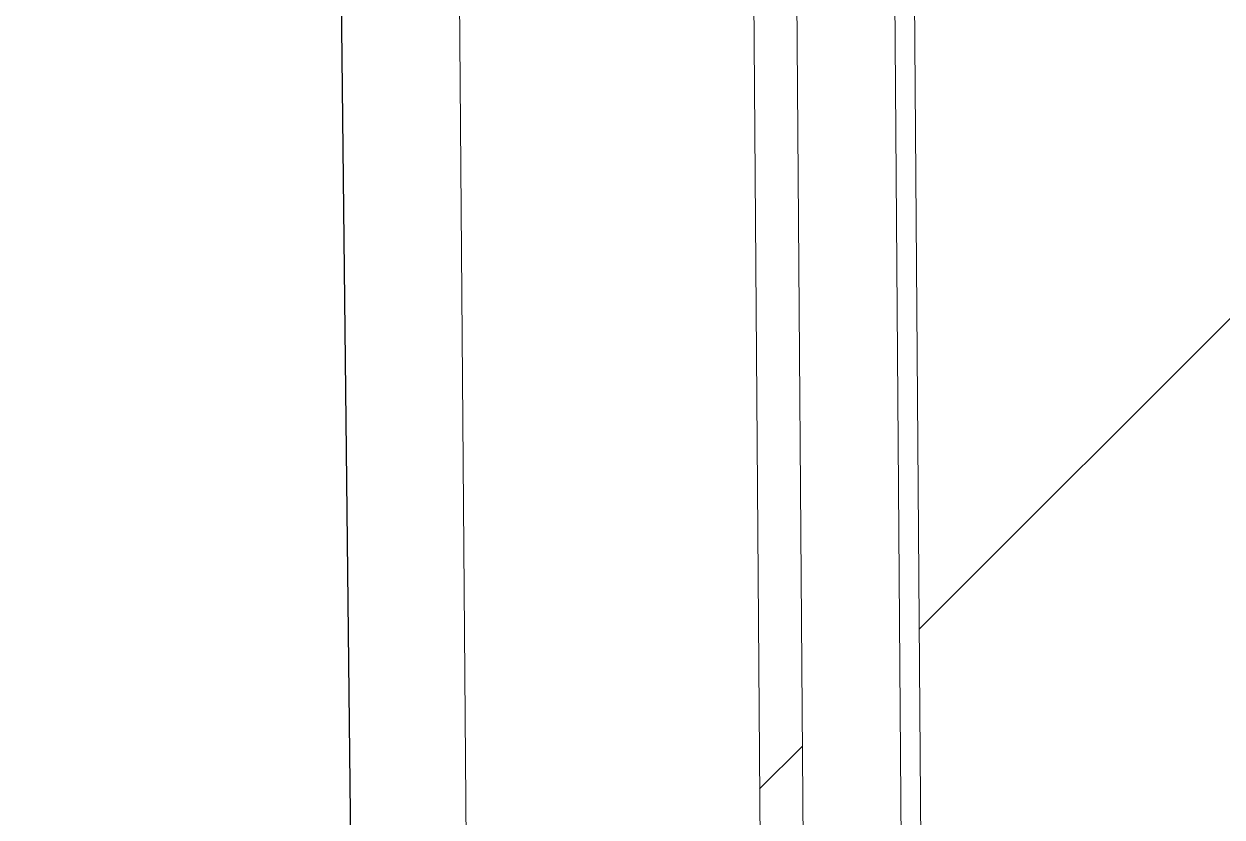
# Model space of a CAD drawing. Header units: millimetres. Extents: x -10474 to 67905, y -3824 to 44223.
# Drawn here: x 41918.6 to 42040.9, y 5822.3 to 5903.2 of the extents above; entities that cross this region are included whole.
import ezdxf

# ---------------------------------------------------------------- set-up
doc = ezdxf.new("R2010")
doc.units = ezdxf.units.MM
for name, color, linetype, lineweight in [('Потолки штриховка', 7, 'Continuous', 9), ('Стены несущие', 7, 'Continuous', 30), ('Стены отделка', 7, 'Continuous', 30), ('Стены штриховка', 7, 'Continuous', 9)]:
    doc.layers.add(name, color=color, linetype=linetype, lineweight=lineweight)

msp = doc.modelspace()

# ---------------------------------------------------------------- hatches: boundary and pattern name
at = {"layer": 'Потолки штриховка', "lineweight": 18, "true_color": 0x787878}
h = msp.add_hatch(dxfattribs=at)
h.set_pattern_fill('FP_49', color=8, style=0, pattern_type=2)
h.set_pattern_definition([(45, (0, 0), (-53.03301, 53.03301), [])])
h.paths.add_polyline_path([(42034.606, 3707.057), (44003, 3707.057), (44003, 4007.057), (42019.431, 4007.057), (42021.7, 3707.057), (42032.894, 3707.057)])
h.paths.add_polyline_path([(42010.667, 5747.057), (44015, 5747.057), (44015, 6047.057), (42008.398, 6047.057), (42010.649, 5749.489)])
h.paths.add_polyline_path([(41998.667, 5747.057), (41996.398, 6047.057), (41992.001, 6047.057), (41994.27, 5747.057)])
h.paths.add_polyline_path([(41975.134, 8277.057), (41979.528, 8277.488), (41978.019, 8477.057), (41973.622, 8477.057), (41974.999, 8295)])
h.paths.add_polyline_path([(44015, 8277.057), (44015, 8471.057), (41990.065, 8471.057), (41992.001, 8277.057), (43966.957, 8277.057)])
h.paths.add_polyline_path([(41988.065, 8471.057), (41990.065, 8471.057), (41988.049, 8473.057)])

# ---------------------------------------------------------------- linework, layer by layer
at = {"layer": 'Стены несущие'}
msp.add_line((41918.619, 8848.292), (41989.598, 2398.232), dxfattribs=at)
at = {"layer": 'Стены отделка', "lineweight": 9}
for p, q in [((41970.572, 8880.224), (42034.606, 414.01)), ((41940.811, 8848.517), (42004.607, 413.784)), ((42004.012, 5040.38), (41978.019, 8477.057)), ((41990.065, 8471.057), (42015.922, 5052.38))]:
    msp.add_line(p, q, dxfattribs=at)
at = {"layer": 'Стены штриховка'}
msp.add_line((41988.049, 8473.057), (42013.937, 5050.38), dxfattribs=at)

doc.saveas('drawing.dxf')
